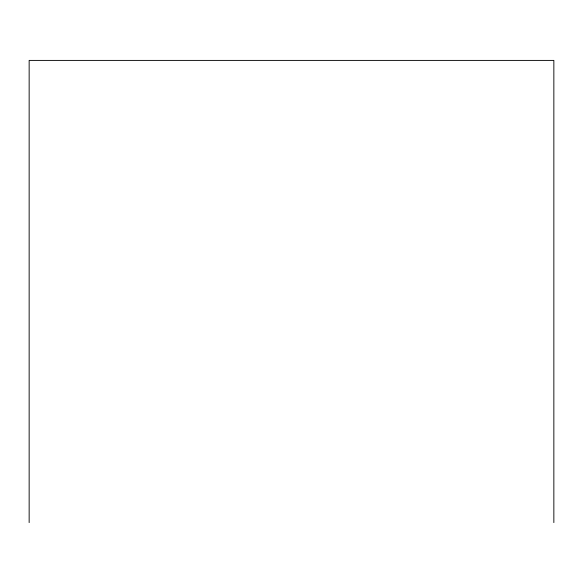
<?xml version="1.0" encoding="UTF-8"?>
<svg xmlns="http://www.w3.org/2000/svg" width="583" height="583" viewBox="0 0 583 583"><rect width="100%" height="100%" fill="white"/><g stroke="black" fill="none" stroke-linecap="round" stroke-linejoin="round"><path stroke-width="0.87" d="M553.85 522.594L553.85 60.406L29.15 60.406L29.15 522.594"/></g></svg>
